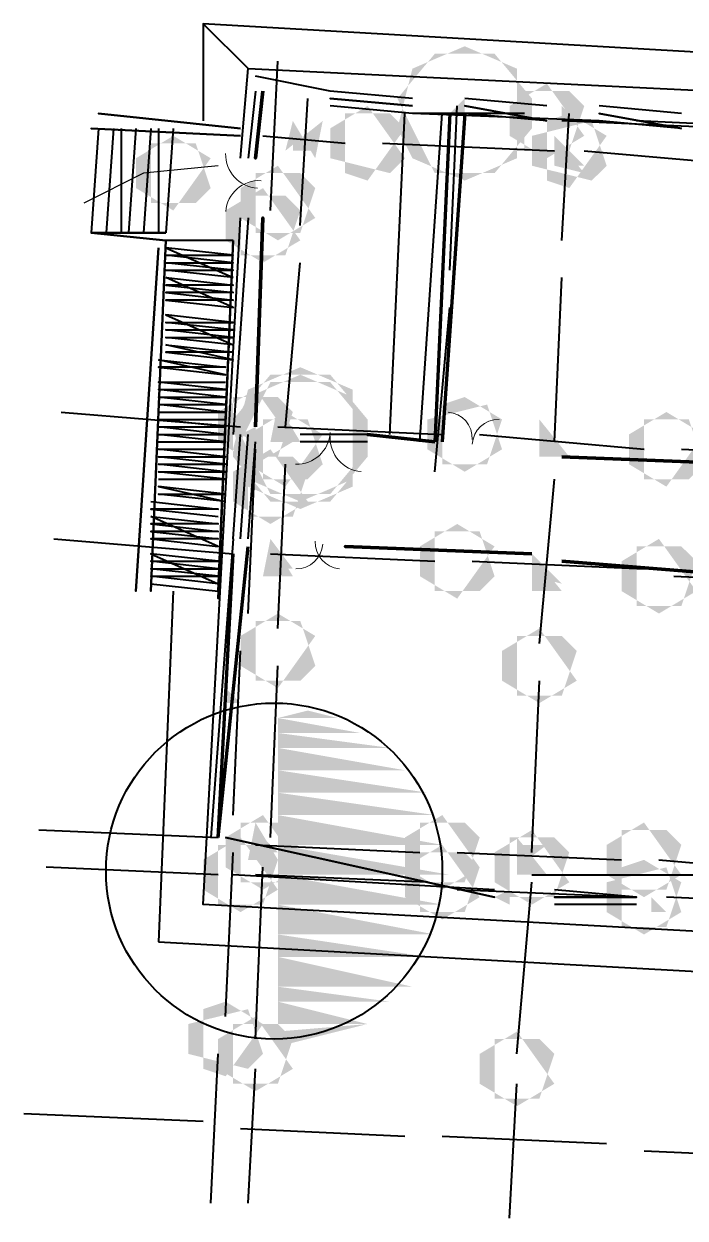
# Model space of a CAD drawing. Header units: metres. Extents: x 110 to 500, y 133 to 419.
# Drawn here: x 144.98 to 150.29, y 292.88 to 302.48 of the extents above; entities that cross this region are included whole.
import ezdxf

# ---------------------------------------------------------------- set-up
doc = ezdxf.new("R2010")
doc.units = ezdxf.units.M
for name, color, linetype in [('PDF_0', 7, 'Continuous'), ('PDF_COLU-HATCH', 7, 'Continuous'), ('PDF_COLU_GZ_HATCH', 7, 'Continuous'), ('PDF_DOTE', 7, 'Continuous'), ('PDF_GROUND', 7, 'Continuous'), ('PDF_PUB_HATCH', 7, 'Continuous'), ('PDF_STAIR', 7, 'Continuous'), ('PDF_WALL', 7, 'Continuous'), ('PDF_WINDOW', 7, 'Continuous'), ('PDF_WINDOW_TEXT', 7, 'Continuous'), ('PDF_勘探点', 7, 'Continuous'), ('PDF_照明平面导线层', 7, 'Continuous')]:
    doc.layers.add(name, color=color, linetype=linetype)

msp = doc.modelspace()

# ---------------------------------------------------------------- hatches: boundary and pattern name
at = {"layer": 'PDF_0'}
h = msp.add_hatch(color=7, dxfattribs=at)
h.paths.add_polyline_path([(145.88, 301.16), (146.18, 300.98), (146.48, 301.4), (146.18, 301.58), (145.88, 301.4)])
h.paths.add_polyline_path([(146, 301.52), (146.36, 301.52), (146.48, 301.16), (146.36, 301.04), (146, 301.04)])
at = {"layer": 'PDF_COLU-HATCH'}
h = msp.add_hatch(color=7, dxfattribs=at)
h.paths.add_polyline_path([(147.32, 301.4), (147.32, 301.4), (147.38, 301.7), (147.14, 301.7)])
h.paths.add_polyline_path([(147.14, 301.7), (147.14, 301.7), (147.38, 301.7), (147.08, 301.46)])
h = msp.add_hatch(color=7, dxfattribs=at)
h.paths.add_polyline_path([(149.24, 301.34), (149.48, 301.28), (149.48, 301.58), (149.24, 301.58)])
h.paths.add_polyline_path([(149.24, 301.58), (149.24, 301.58), (149.48, 301.58), (149.48, 301.28)])
h = msp.add_hatch(color=7, dxfattribs=at)
h.paths.add_polyline_path([(146.96, 299.12), (147.2, 299.12), (147.26, 299.42), (147.02, 299.42)])
h.paths.add_polyline_path([(147.02, 299.42), (147.02, 299.42), (147.26, 299.42), (147.2, 299.12)])
h = msp.add_hatch(color=7, dxfattribs=at)
h.paths.add_polyline_path([(149.12, 299), (149.36, 299), (149.36, 299.3), (149.12, 299.3)])
h.paths.add_polyline_path([(149.12, 299.3), (149.12, 299.3), (149.36, 299.3), (149.36, 299)])
h = msp.add_hatch(color=7, dxfattribs=at)
h.paths.add_polyline_path([(146.9, 298.04), (147.14, 298.04), (147.2, 298.34), (146.96, 298.34)])
h.paths.add_polyline_path([(146.96, 298.34), (146.96, 298.34), (147.2, 298.34), (147.14, 298.04)])
h = msp.add_hatch(color=7, dxfattribs=at)
h.paths.add_polyline_path([(149.06, 297.92), (149.3, 297.92), (149.3, 298.22), (149.06, 298.22)])
h.paths.add_polyline_path([(149.06, 298.22), (149.06, 298.22), (149.3, 298.22), (149.3, 297.92)])
h = msp.add_hatch(color=7, dxfattribs=at)
h.paths.add_polyline_path([(146.78, 295.76), (147.02, 295.76), (147.08, 296.06), (146.84, 296.06)])
h.paths.add_polyline_path([(146.84, 296.06), (146.84, 296.06), (147.08, 296.06), (147.02, 295.76)])
h = msp.add_hatch(color=7, dxfattribs=at)
h.paths.add_polyline_path([(148.94, 295.64), (149.18, 295.64), (149.18, 295.94), (148.94, 295.94)])
h.paths.add_polyline_path([(148.94, 295.94), (148.94, 295.94), (149.18, 295.94), (149.18, 295.64)])
at = {"layer": 'PDF_COLU_GZ_HATCH'}
for points in [[(148.4, 301.76), (148.52, 301.76), (148.52, 301.88)], [(146.72, 299.18), (146.84, 299.12), (146.84, 299.24)], [(148.76, 295.46), (148.88, 295.4), (148.88, 295.52)]]:
    msp.add_hatch(color=7, dxfattribs=at).paths.add_polyline_path(points)
h = msp.add_hatch(color=7, dxfattribs=at)
h.paths.add_polyline_path([(149.3, 301.7), (149.42, 301.7), (149.42, 301.82), (149.3, 301.82)])
h.paths.add_polyline_path([(149.3, 301.82), (149.3, 301.82), (149.42, 301.82), (149.42, 301.7)])
h = msp.add_hatch(color=7, dxfattribs=at)
h.paths.add_polyline_path([(146.6, 297.02), (146.72, 297.02), (146.72, 297.14), (146.6, 297.14)])
h.paths.add_polyline_path([(146.6, 297.14), (146.6, 297.14), (146.72, 297.14), (146.72, 297.02)])
h = msp.add_hatch(color=7, dxfattribs=at)
h.paths.add_polyline_path([(150.02, 295.34), (150.14, 295.34), (150.14, 295.46), (150.02, 295.46)])
h.paths.add_polyline_path([(150.02, 295.46), (150.02, 295.46), (150.14, 295.46), (150.14, 295.34)])
at = {"layer": 'PDF_DOTE'}
h = msp.add_hatch(color=7, dxfattribs=at)
h.paths.add_polyline_path([(148.88, 301.58), (149.18, 301.4), (149.48, 301.58), (149.18, 302), (148.88, 301.82)])
h.paths.add_polyline_path([(149, 301.94), (149.36, 301.94), (149.48, 301.82), (149.36, 301.46), (149, 301.46)])
h = msp.add_hatch(color=7, dxfattribs=at)
h.paths.add_polyline_path([(147.44, 301.4), (147.92, 301.28), (148.04, 301.4), (147.74, 301.82), (147.44, 301.64)])
h.paths.add_polyline_path([(147.56, 301.76), (147.92, 301.76), (148.04, 301.64), (147.74, 301.22), (147.56, 301.28)])
h = msp.add_hatch(color=7, dxfattribs=at)
h.paths.add_polyline_path([(149.06, 301.34), (149.54, 301.22), (149.66, 301.34), (149.54, 301.7), (149.06, 301.58)])
h.paths.add_polyline_path([(149.18, 301.7), (149.36, 301.76), (149.66, 301.58), (149.36, 301.16), (149.18, 301.22)])
h = msp.add_hatch(color=7, dxfattribs=at)
h.paths.add_polyline_path([(146.6, 300.74), (146.9, 300.56), (147.2, 300.74), (146.9, 301.16), (146.6, 300.98)])
h.paths.add_polyline_path([(146.72, 301.1), (147.08, 301.1), (147.2, 300.98), (147.08, 300.62), (146.72, 300.62)])
h = msp.add_hatch(color=7, dxfattribs=at)
h.paths.add_polyline_path([(146.54, 299.12), (146.84, 298.94), (147.14, 299.12), (146.84, 299.54), (146.54, 299.36)])
h.paths.add_polyline_path([(146.66, 299.48), (147.02, 299.48), (147.14, 299.36), (147.02, 299), (146.66, 299)])
h = msp.add_hatch(color=7, dxfattribs=at)
h.paths.add_polyline_path([(148.22, 299.06), (148.52, 298.88), (148.82, 299.06), (148.7, 299.42), (148.22, 299.3)])
h.paths.add_polyline_path([(148.34, 299.42), (148.52, 299.48), (148.82, 299.3), (148.7, 298.94), (148.34, 298.94)])
h = msp.add_hatch(color=7, dxfattribs=at)
h.paths.add_polyline_path([(146.78, 298.94), (147.08, 298.76), (147.38, 299.18), (147.08, 299.36), (146.78, 299.18)])
h.paths.add_polyline_path([(146.9, 299.3), (147.26, 299.3), (147.38, 298.94), (147.26, 298.82), (146.9, 298.82)])
h = msp.add_hatch(color=7, dxfattribs=at)
h.paths.add_polyline_path([(149.84, 298.94), (150.14, 298.76), (150.44, 299.18), (150.14, 299.36), (149.84, 299.18)])
h.paths.add_polyline_path([(149.96, 299.3), (150.32, 299.3), (150.44, 298.94), (150.32, 298.82), (149.96, 298.82)])
h = msp.add_hatch(color=7, dxfattribs=at)
h.paths.add_polyline_path([(148.16, 298.04), (148.46, 297.86), (148.76, 298.28), (148.46, 298.46), (148.16, 298.28)])
h.paths.add_polyline_path([(148.28, 298.4), (148.64, 298.4), (148.76, 298.04), (148.64, 297.92), (148.28, 297.92)])
h = msp.add_hatch(color=7, dxfattribs=at)
h.paths.add_polyline_path([(149.78, 297.92), (150.08, 297.74), (150.38, 297.92), (150.08, 298.34), (149.78, 298.16)])
h.paths.add_polyline_path([(149.9, 298.28), (150.26, 298.28), (150.38, 298.16), (150.26, 297.8), (149.9, 297.8)])
h = msp.add_hatch(color=7, dxfattribs=at)
h.paths.add_polyline_path([(146.72, 297.32), (147.02, 297.14), (147.32, 297.56), (147.02, 297.74), (146.72, 297.56)])
h.paths.add_polyline_path([(146.84, 297.68), (147.2, 297.68), (147.32, 297.32), (147.2, 297.2), (146.84, 297.2)])
h = msp.add_hatch(color=7, dxfattribs=at)
h.paths.add_polyline_path([(148.82, 297.2), (149.12, 297.02), (149.42, 297.2), (149.12, 297.62), (148.82, 297.44)])
h.paths.add_polyline_path([(148.94, 297.56), (149.3, 297.56), (149.42, 297.44), (149.3, 297.08), (148.94, 297.08)])
h = msp.add_hatch(color=7, dxfattribs=at)
h.paths.add_polyline_path([(146.6, 295.7), (146.9, 295.52), (147.2, 295.7), (146.9, 296.12), (146.6, 295.94)])
h.paths.add_polyline_path([(146.72, 296.06), (147.08, 296.06), (147.2, 295.94), (147.08, 295.58), (146.72, 295.58)])
h = msp.add_hatch(color=7, dxfattribs=at)
h.paths.add_polyline_path([(148.04, 295.7), (148.34, 295.52), (148.64, 295.7), (148.34, 296.12), (148.04, 295.94)])
h.paths.add_polyline_path([(148.16, 296.06), (148.52, 296.06), (148.64, 295.94), (148.52, 295.58), (148.16, 295.58)])
h = msp.add_hatch(color=7, dxfattribs=at)
h.paths.add_polyline_path([(148.76, 295.58), (149.06, 295.4), (149.36, 295.58), (149.06, 296), (148.76, 295.82)])
h.paths.add_polyline_path([(148.88, 295.94), (149.24, 295.94), (149.36, 295.82), (149.24, 295.46), (148.88, 295.46)])
h = msp.add_hatch(color=7, dxfattribs=at)
h.paths.add_polyline_path([(149.66, 295.64), (149.96, 295.46), (150.26, 295.64), (149.96, 296.06), (149.66, 295.88)])
h.paths.add_polyline_path([(149.78, 296), (150.14, 296), (150.26, 295.88), (150.14, 295.52), (149.78, 295.52)])
h = msp.add_hatch(color=7, dxfattribs=at)
h.paths.add_polyline_path([(146.42, 295.52), (146.72, 295.34), (147.02, 295.52), (146.72, 295.94), (146.42, 295.76)])
h.paths.add_polyline_path([(146.54, 295.88), (146.9, 295.88), (147.02, 295.76), (146.9, 295.4), (146.54, 295.4)])
h = msp.add_hatch(color=7, dxfattribs=at)
h.paths.add_polyline_path([(148.04, 295.46), (148.34, 295.28), (148.64, 295.46), (148.34, 295.88), (148.04, 295.7)])
h.paths.add_polyline_path([(148.16, 295.82), (148.52, 295.82), (148.64, 295.7), (148.52, 295.34), (148.16, 295.34)])
h = msp.add_hatch(color=7, dxfattribs=at)
h.paths.add_polyline_path([(149.66, 295.34), (149.96, 295.16), (150.26, 295.34), (150.14, 295.7), (149.66, 295.58)])
h.paths.add_polyline_path([(149.78, 295.7), (149.96, 295.76), (150.26, 295.58), (150.14, 295.22), (149.78, 295.22)])
h = msp.add_hatch(color=7, dxfattribs=at)
h.paths.add_polyline_path([(146.3, 294.2), (146.78, 294.08), (146.9, 294.2), (146.78, 294.56), (146.3, 294.44)])
h.paths.add_polyline_path([(146.42, 294.56), (146.6, 294.62), (146.9, 294.44), (146.6, 294.02), (146.42, 294.08)])
h = msp.add_hatch(color=7, dxfattribs=at)
h.paths.add_polyline_path([(146.54, 294.08), (146.84, 293.9), (147.14, 294.08), (146.84, 294.5), (146.54, 294.32)])
h.paths.add_polyline_path([(146.66, 294.44), (147.02, 294.44), (147.14, 294.32), (147.02, 293.96), (146.66, 293.96)])
h = msp.add_hatch(color=7, dxfattribs=at)
h.paths.add_polyline_path([(148.64, 293.96), (148.94, 293.78), (149.24, 293.96), (148.94, 294.38), (148.64, 294.2)])
h.paths.add_polyline_path([(148.76, 294.32), (149.12, 294.32), (149.24, 294.2), (149.12, 293.84), (148.76, 293.84)])
at = {"layer": 'PDF_PUB_HATCH'}
h = msp.add_hatch(color=7, dxfattribs=at)
h.paths.add_polyline_path([(147.14, 301.46), (147.32, 301.46), (147.32, 301.64), (147.14, 301.64)])
h.paths.add_polyline_path([(147.14, 301.64), (147.14, 301.64), (147.32, 301.64), (147.32, 301.46)])
h = msp.add_hatch(color=7, dxfattribs=at)
h.paths.add_polyline_path([(149.24, 301.34), (149.48, 301.34), (149.48, 301.52), (149.24, 301.58)])
h.paths.add_polyline_path([(149.24, 301.58), (149.24, 301.58), (149.48, 301.52), (149.48, 301.34)])
h = msp.add_hatch(color=7, dxfattribs=at)
h.paths.add_polyline_path([(147.02, 299.12), (147.2, 299.12), (147.2, 299.36), (147.02, 299.36)])
h.paths.add_polyline_path([(147.02, 299.36), (147.02, 299.36), (147.2, 299.36), (147.2, 299.12)])
h = msp.add_hatch(color=7, dxfattribs=at)
h.paths.add_polyline_path([(149.12, 299), (149.3, 299), (149.36, 299.24), (149.12, 299.24)])
h.paths.add_polyline_path([(149.12, 299.24), (149.12, 299.24), (149.36, 299.24), (149.3, 299)])
h = msp.add_hatch(color=7, dxfattribs=at)
h.paths.add_polyline_path([(146.96, 298.1), (147.14, 298.1), (147.14, 298.34), (146.96, 298.34)])
h.paths.add_polyline_path([(146.96, 298.34), (146.96, 298.34), (147.14, 298.34), (147.14, 298.1)])
h = msp.add_hatch(color=7, dxfattribs=at)
h.paths.add_polyline_path([(149.06, 298.04), (149.3, 297.98), (149.3, 298.22), (149.06, 298.22)])
h.paths.add_polyline_path([(149.06, 298.22), (149.06, 298.22), (149.3, 298.22), (149.3, 297.98)])
h = msp.add_hatch(color=7, dxfattribs=at)
h.paths.add_polyline_path([(146.84, 295.82), (147.02, 295.82), (147.02, 296), (146.84, 296)])
h.paths.add_polyline_path([(146.84, 296), (146.84, 296), (147.02, 296), (147.02, 295.82)])
h = msp.add_hatch(color=7, dxfattribs=at)
h.paths.add_polyline_path([(148.94, 295.7), (149.18, 295.88), (149.18, 295.88), (148.94, 295.88)])
h.paths.add_polyline_path([(148.94, 295.88), (148.94, 295.88), (149.12, 295.7), (149.12, 295.7)])
at = {"layer": 'PDF_WALL'}
h = msp.add_hatch(color=7, dxfattribs=at)
h.paths.add_polyline_path([(147.98, 301.64), (148.1, 301.4), (148.52, 301.22), (148.94, 301.4), (148.94, 302.12), (148.52, 302.3), (148.1, 302.12)])
h.paths.add_polyline_path([(147.98, 301.88), (148.28, 302.24), (148.76, 302.24), (149.06, 301.88), (149.06, 301.64), (148.76, 301.28), (148.28, 301.28)])
h = msp.add_hatch(color=7, dxfattribs=at)
h.paths.add_polyline_path([(146.66, 299.06), (146.78, 298.82), (147.2, 298.64), (147.62, 298.82), (147.62, 299.54), (147.2, 299.72), (146.78, 299.54)])
h.paths.add_polyline_path([(146.66, 299.3), (146.96, 299.66), (147.44, 299.66), (147.74, 299.3), (147.74, 299.06), (147.44, 298.7), (146.96, 298.7)])
h = msp.add_hatch(color=7, dxfattribs=at)
h.paths.add_polyline_path([(146.78, 298.76), (147.2, 298.58), (147.62, 298.76), (147.62, 299.48), (147.2, 299.66), (146.78, 299.48), (146.66, 299.24)])
h.paths.add_polyline_path([(146.96, 299.6), (147.44, 299.6), (147.74, 299.24), (147.74, 299), (147.44, 298.64), (146.96, 298.64), (146.66, 299)])
at = {"layer": 'PDF_WINDOW_TEXT'}
h = msp.add_hatch(color=7, dxfattribs=at)
h.paths.add_polyline_path([(146.72, 300.92), (147.02, 300.74), (147.32, 300.92), (147.02, 301.34), (146.72, 301.16)])
h.paths.add_polyline_path([(146.84, 301.28), (147.2, 301.28), (147.32, 301.16), (147.2, 300.8), (146.84, 300.8)])
h = msp.add_hatch(color=7, dxfattribs=at)
h.paths.add_polyline_path([(146.66, 298.64), (146.96, 298.46), (147.26, 298.64), (146.96, 299.06), (146.66, 298.88)])
h.paths.add_polyline_path([(146.78, 299), (147.14, 299), (147.26, 298.88), (147.14, 298.52), (146.78, 298.52)])
at = {"layer": 'PDF_勘探点'}
for points in [[(147.02, 296.9), (147.5, 296.9), (147.26, 296.96)], [(147.02, 294.38), (147.5, 294.38), (147.74, 294.44)], [(147.02, 294.26), (147.26, 294.32), (147.02, 294.38)], [(147.26, 294.32), (147.5, 294.38), (147.02, 294.38)]]:
    msp.add_hatch(color=7, dxfattribs=at).paths.add_polyline_path(points)
h = msp.add_hatch(color=7, dxfattribs=at)
h.paths.add_polyline_path([(147.02, 296.78), (147.68, 296.78), (147.5, 296.9), (147.02, 296.9)])
h.paths.add_polyline_path([(147.02, 296.9), (147.02, 296.9), (147.5, 296.9), (147.68, 296.78)])
h = msp.add_hatch(color=7, dxfattribs=at)
h.paths.add_polyline_path([(147.02, 296.66), (147.92, 296.66), (147.68, 296.78), (147.02, 296.78)])
h.paths.add_polyline_path([(147.02, 296.78), (147.02, 296.78), (147.68, 296.78), (147.92, 296.66)])
h = msp.add_hatch(color=7, dxfattribs=at)
h.paths.add_polyline_path([(147.02, 296.48), (148.04, 296.48), (147.92, 296.66), (147.02, 296.66)])
h.paths.add_polyline_path([(147.02, 296.66), (147.02, 296.66), (147.92, 296.66), (148.04, 296.48)])
h = msp.add_hatch(color=7, dxfattribs=at)
h.paths.add_polyline_path([(147.02, 296.3), (148.22, 296.3), (148.04, 296.48), (147.02, 296.48)])
h.paths.add_polyline_path([(147.02, 296.48), (147.02, 296.48), (148.04, 296.48), (148.22, 296.3)])
h = msp.add_hatch(color=7, dxfattribs=at)
h.paths.add_polyline_path([(147.02, 296.12), (148.28, 296.12), (148.22, 296.3), (147.02, 296.3)])
h.paths.add_polyline_path([(147.02, 296.3), (147.02, 296.3), (148.22, 296.3), (148.28, 296.12)])
h = msp.add_hatch(color=7, dxfattribs=at)
h.paths.add_polyline_path([(147.02, 295.88), (148.34, 295.88), (148.28, 296.12), (147.02, 296.12)])
h.paths.add_polyline_path([(147.02, 296.12), (147.02, 296.12), (148.28, 296.12), (148.34, 295.88)])
h = msp.add_hatch(color=7, dxfattribs=at)
h.paths.add_polyline_path([(147.02, 295.64), (148.4, 295.64), (148.34, 295.88), (147.02, 295.88)])
h.paths.add_polyline_path([(147.02, 295.88), (147.02, 295.88), (148.34, 295.88), (148.4, 295.64)])
h = msp.add_hatch(color=7, dxfattribs=at)
h.paths.add_polyline_path([(147.02, 295.4), (148.34, 295.4), (148.4, 295.64), (147.02, 295.64)])
h.paths.add_polyline_path([(147.02, 295.64), (147.02, 295.64), (148.4, 295.64), (148.34, 295.4)])
h = msp.add_hatch(color=7, dxfattribs=at)
h.paths.add_polyline_path([(147.02, 295.16), (148.28, 295.16), (148.34, 295.4), (147.02, 295.4)])
h.paths.add_polyline_path([(147.02, 295.4), (147.02, 295.4), (148.34, 295.4), (148.28, 295.16)])
h = msp.add_hatch(color=7, dxfattribs=at)
h.paths.add_polyline_path([(147.02, 294.98), (148.22, 294.98), (148.28, 295.16), (147.02, 295.16)])
h.paths.add_polyline_path([(147.02, 295.16), (147.02, 295.16), (148.28, 295.16), (148.22, 294.98)])
h = msp.add_hatch(color=7, dxfattribs=at)
h.paths.add_polyline_path([(147.02, 294.74), (148.1, 294.74), (148.22, 294.98), (147.02, 294.98)])
h.paths.add_polyline_path([(147.02, 294.98), (147.02, 294.98), (148.22, 294.98), (148.1, 294.74)])
h = msp.add_hatch(color=7, dxfattribs=at)
h.paths.add_polyline_path([(147.02, 294.62), (147.92, 294.62), (148.1, 294.74), (147.02, 294.74)])
h.paths.add_polyline_path([(147.02, 294.74), (147.02, 294.74), (148.1, 294.74), (147.92, 294.62)])
h = msp.add_hatch(color=7, dxfattribs=at)
h.paths.add_polyline_path([(147.02, 294.44), (147.74, 294.44), (147.92, 294.62), (147.02, 294.62)])
h.paths.add_polyline_path([(147.02, 294.62), (147.02, 294.62), (147.92, 294.62), (147.74, 294.44)])

# ---------------------------------------------------------------- linework, layer by layer
at = {"layer": 'PDF_0', "color": 7, "lineweight": 40}
for points in [[(146.72, 301.4), (146.78, 302.12), (152.96, 301.82)], [(147.44, 301.94), (146.84, 302.06)], [(146.84, 301.94), (146.78, 301.4)], [(159.62, 294.68), (146.42, 295.4), (146.72, 300.92)], [(146.78, 300.92), (146.66, 299.18)], [(147.74, 299.18), (147.2, 299.18)], [(147.74, 299.12), (147.2, 299.12)], [(146.66, 298.34), (146.48, 295.94)]]:
    msp.add_lwpolyline(points, dxfattribs=at)
for points in [[(146.72, 301.64), (145.58, 301.76)], [(146.72, 301.58), (145.52, 301.64)], [(146.12, 300.8), (145.52, 300.8)], [(146.12, 300.74), (145.52, 300.8)], [(146.06, 300.68), (145.88, 297.92)], [(146.12, 300.74), (146, 297.92)], [(146.66, 300.74), (146.54, 297.86)]]:
    msp.add_lwpolyline(points, close=True, dxfattribs=at)
at = {"layer": 'PDF_0', "color": 7}
msp.add_lwpolyline([(146.54, 301.34), (145.94, 301.28), (145.46, 301.04)], dxfattribs=at)
at = {"layer": 'PDF_0', "color": 4, "lineweight": 40}
msp.add_lwpolyline([(146.6, 295.94), (148.76, 295.46)], close=True, dxfattribs=at)
msp.add_lwpolyline([(148.76, 295.52), (146.66, 295.64)], dxfattribs=at)
at = {"layer": 'PDF_DOTE', "color": 1, "lineweight": 40}
for points in [[(146.96, 300.98), (147.02, 302.18)], [(147.2, 300.86), (147.26, 301.88)], [(149.6, 301.7), (148.1, 301.76)], [(149, 301.76), (148.1, 301.76)], [(148.4, 300.5), (148.46, 301.82)], [(149.3, 300.74), (149.36, 301.76)], [(150.68, 301.64), (149.3, 301.7)], [(151.22, 301.64), (149.9, 301.7)], [(146.9, 301.58), (147.56, 301.52)], [(147.86, 301.52), (149.24, 301.46)], [(149.48, 301.46), (150.86, 301.34)], [(146.84, 299.36), (146.9, 300.74)], [(147.08, 299.24), (147.2, 300.56)], [(149.24, 299.12), (149.3, 300.44)], [(148.28, 298.88), (148.4, 300.2)], [(145.28, 299.36), (146.72, 299.24)], [(147.02, 299.24), (148.34, 299.18)], [(148.64, 299.18), (149.96, 299.06)], [(146.78, 297.74), (146.84, 299.06)], [(150.26, 299.06), (151.64, 299)], [(147.02, 297.62), (147.08, 298.94)], [(149.12, 297.5), (149.24, 298.82)], [(145.22, 298.34), (146.66, 298.22)], [(146.96, 298.22), (148.28, 298.16)], [(148.58, 298.16), (149.96, 298.1)], [(150.2, 298.04), (151.58, 297.98)], [(146.66, 296.12), (146.72, 297.44)], [(146.96, 295.94), (147.02, 297.32)], [(149.06, 295.82), (149.12, 297.2)], [(145.1, 296), (146.54, 295.94)], [(146.84, 295.88), (148.16, 295.82)], [(146.6, 294.5), (146.66, 295.82)], [(148.46, 295.82), (149.78, 295.76)], [(146.54, 295.64), (145.16, 295.7)], [(146.84, 294.32), (146.9, 295.7)], [(150.08, 295.76), (151.46, 295.64)], [(148.22, 295.58), (146.84, 295.64)], [(149.84, 295.46), (148.46, 295.52)], [(148.94, 294.2), (149.06, 295.58)], [(151.46, 295.4), (150.14, 295.46)], [(146.48, 293), (146.54, 294.2)], [(146.78, 293), (146.84, 294.08)], [(148.88, 292.88), (148.94, 293.96)], [(144.98, 293.72), (146.42, 293.66)], [(146.72, 293.6), (148.04, 293.54)], [(148.34, 293.54), (149.66, 293.48)], [(149.96, 293.42), (151.34, 293.36)]]:
    msp.add_lwpolyline(points, dxfattribs=at)
at = {"layer": 'PDF_GROUND', "color": 2, "lineweight": 40}
for points in [[(146.42, 302.48), (146.42, 301.7)], [(152.66, 302.12), (146.42, 302.48), (146.78, 302.12)], [(146.18, 297.92), (146.06, 295.1)], [(146.06, 295.1), (159.14, 294.38)]]:
    msp.add_lwpolyline(points, dxfattribs=at)
at = {"layer": 'PDF_STAIR', "color": 2, "lineweight": 40}
for points in [[(145.58, 301.64), (145.52, 300.8)], [(145.7, 301.64), (145.64, 300.8)], [(145.76, 301.64), (145.76, 300.8)], [(145.88, 301.64), (145.82, 300.8)], [(146, 301.64), (145.94, 300.8)], [(146.06, 301.64), (146.06, 300.8)], [(146.18, 301.64), (146.12, 300.8)], [(146.66, 300.74), (146.12, 300.74)], [(146.06, 299.36), (146.6, 299.36), (146.06, 299.42), (146.6, 299.42), (146.06, 299.48), (146.6, 299.48), (146.06, 299.54), (146.6, 299.54), (146.06, 299.6), (146.6, 299.6)], [(146.06, 299.12), (146.6, 299.12), (146.06, 299.18), (146.6, 299.18), (146.06, 299.24), (146.6, 299.24), (146.06, 299.3), (146.6, 299.3)], [(146.06, 298.82), (146.6, 298.82), (146.06, 298.88), (146.6, 298.88), (146.06, 298.94), (146.6, 298.94), (146.06, 299), (146.6, 299), (146.06, 299.06), (146.6, 299.06)], [(146, 298.64), (146.54, 298.58), (146, 298.58), (146.54, 298.52)], [(146, 297.98), (146.54, 297.92)]]:
    msp.add_lwpolyline(points, dxfattribs=at)
for points in [[(146.66, 300.44), (146.12, 300.5), (146.66, 300.5), (146.12, 300.56), (146.66, 300.56), (146.12, 300.62), (146.66, 300.62), (146.12, 300.68)], [(146.66, 300.74), (146.54, 297.92)], [(146.12, 300.44), (146.66, 300.38), (146.12, 300.38), (146.66, 300.32), (146.12, 300.32), (146.66, 300.26), (146.12, 300.26), (146.66, 300.2)], [(146.66, 299.9), (146.12, 299.96), (146.66, 299.96), (146.12, 300.02), (146.66, 300.02), (146.12, 300.08), (146.66, 300.08), (146.12, 300.14)], [(146.12, 299.9), (146.66, 299.84), (146.12, 299.84), (146.66, 299.78)], [(146.06, 299.78), (146.6, 299.72), (146.06, 299.72), (146.6, 299.66)], [(146.6, 298.64), (146.06, 298.7), (146.6, 298.7), (146.06, 298.76)], [(146, 298.52), (146.54, 298.46), (146, 298.46), (146.54, 298.4), (146, 298.4), (146.54, 298.34), (146, 298.34), (146.54, 298.28)], [(146.54, 297.98), (146, 298.04), (146.54, 298.04), (146, 298.1), (146.54, 298.1), (146, 298.16), (146.54, 298.16), (146, 298.22)]]:
    msp.add_lwpolyline(points, close=True, dxfattribs=at)
at = {"layer": 'PDF_WALL', "color": 5, "lineweight": 70}
for points in [[(146.9, 301.94), (146.84, 301.4)], [(146.84, 299.24), (146.9, 300.92)], [(148.28, 299.12), (147.74, 299.18)], [(149.3, 299), (150.8, 298.94)], [(149.06, 298.22), (147.56, 298.28)], [(149.3, 298.16), (150.8, 298.04)]]:
    msp.add_lwpolyline(points, close=True, dxfattribs=at)
for points in [[(148.4, 301.76), (148.28, 299.12)], [(148.52, 301.76), (148.34, 299.12)], [(146.54, 295.94), (146.78, 298.28)], [(146.54, 295.94), (146.66, 298.22)]]:
    msp.add_lwpolyline(points, dxfattribs=at)
at = {"layer": 'PDF_WINDOW', "color": 2, "lineweight": 40}
for points in [[(148.1, 301.88), (147.44, 301.94)], [(149.18, 301.82), (148.52, 301.88)], [(148.1, 301.76), (147.44, 301.82)], [(149.18, 301.7), (148.52, 301.76)], [(150.26, 301.76), (149.6, 301.82)], [(150.26, 301.64), (149.6, 301.7)], [(146.66, 298.34), (146.72, 299.18)], [(146.72, 298.34), (146.78, 299.18)], [(146.78, 298.34), (146.84, 299.12)], [(149.9, 295.46), (149.24, 295.46), (149.9, 295.46), (149.24, 295.52)], [(149.9, 295.4), (149.24, 295.4)]]:
    msp.add_lwpolyline(points, dxfattribs=at)
for points in [[(148.1, 301.82), (147.44, 301.88)], [(149.18, 301.7), (148.52, 301.82)], [(150.26, 301.64), (149.6, 301.76)]]:
    msp.add_lwpolyline(points, close=True, dxfattribs=at)
at = {"layer": 'PDF_WINDOW', "color": 2, "lineweight": 0}
for centre, start, end in [((146.87, 301.43), 178.38882, -93.0841), ((146.87, 300.95), 86.92303, 175.44795)]:
    msp.add_arc(centre, 0.27, start, end, dxfattribs=at)
at = {"layer": 'PDF_WINDOW', "color": 2, "lineweight": 20}
for centre, radius, start, end in [((148.37, 299.15), 0.21, -3.07592, 85.44553), ((148.7901, 299.09), 0.21, 88.39203, 176.9128), ((147.17, 299.21), 0.27, -91.616, -3.08269), ((147.71, 299.15), 0.27, 176.91657, -94.54559), ((147.17, 298.31), 0.21, -91.60797, -3.0872), ((147.5301, 298.31), 0.21, 176.92408, -94.55447)]:
    msp.add_arc(centre, radius, start, end, dxfattribs=at)
at = {"layer": 'PDF_勘探点', "color": 5, "lineweight": 40}
msp.add_lwpolyline([(149.06, 295.64), (157.16, 295.64)], dxfattribs=at)
msp.add_circle((146.9898, 295.67), 1.3502, dxfattribs=at)
at = {"layer": 'PDF_照明平面导线层', "color": 3, "lineweight": 40}
for points in [[(147.92, 299.18), (148.04, 301.76)], [(148.16, 299.12), (148.34, 301.76)]]:
    msp.add_lwpolyline(points, dxfattribs=at)

doc.saveas('drawing.dxf')
